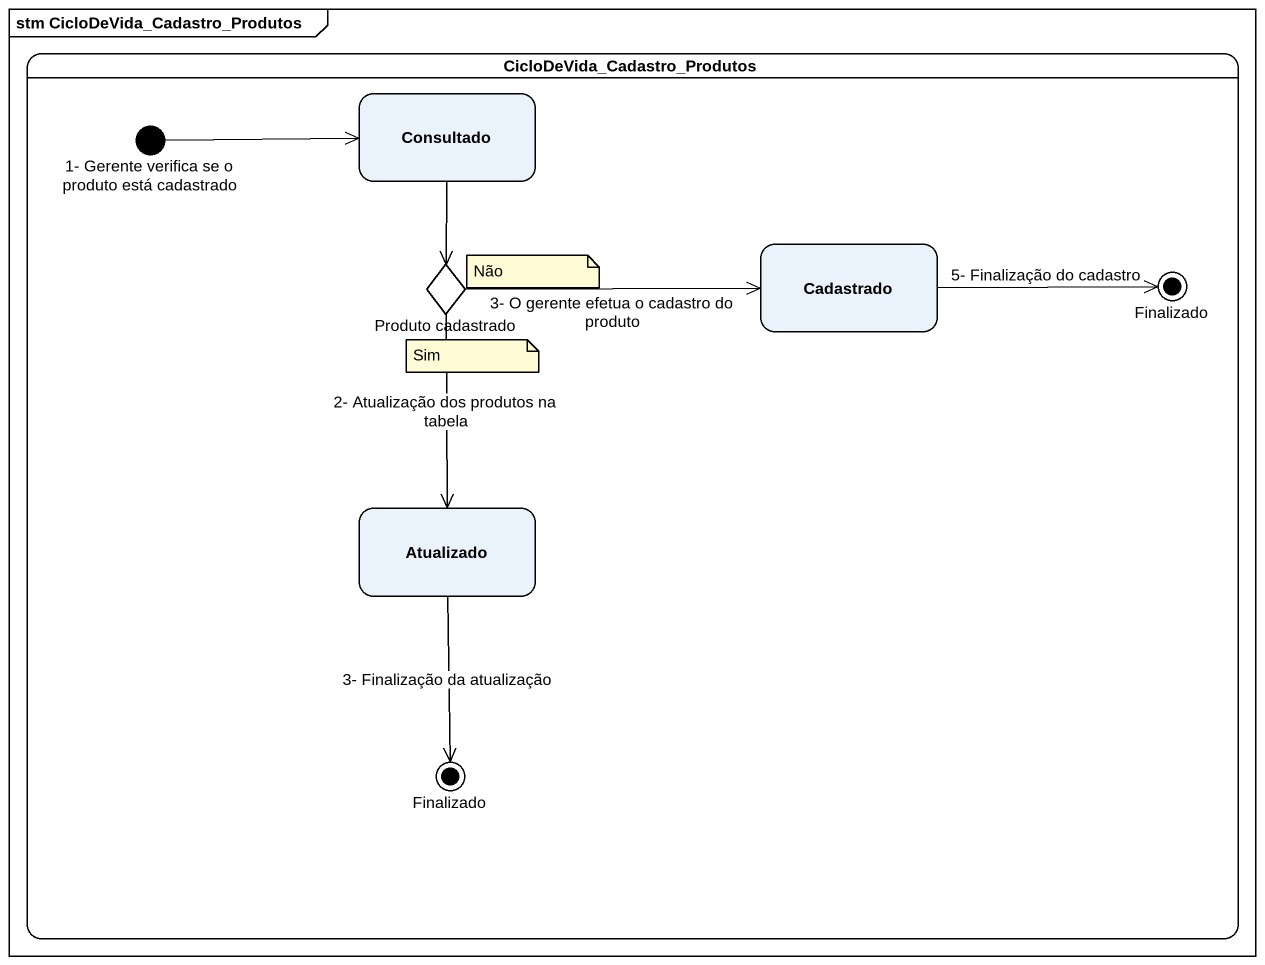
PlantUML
@startuml
mainframe stm CicloDeVida_Cadastro_Produtos
hide empty description
state "CicloDeVida_Cadastro_Produtos" as CicloDeVida_Cadastro {
  state Consultado
  state "1- Gerente verifica se o produto está cadastrado" as i1_Gerente_verifica_se_o <<start>>
  state Cadastrado
  state "Produto cadastrado" as Produto_cadastrado <<choice>>
  state Finalizado <<end>>
  state Atualizado
  state "Finalizado" as Finalizado_2 <<end>>
}
Consultado --> Produto_cadastrado
i1_Gerente_verifica_se_o -right-> Consultado
Cadastrado -right-> Finalizado : 5- Finalização do cadastro
Produto_cadastrado -right-> Cadastrado : 3- O gerente efetua o cadastro do produto
Produto_cadastrado --> Atualizado : 2- Atualização dos produtos na tabela
Atualizado --> Finalizado_2 : 3- Finalização da atualização
note as N1
  Não
end note
note as N2
  Sim
end note
@enduml
